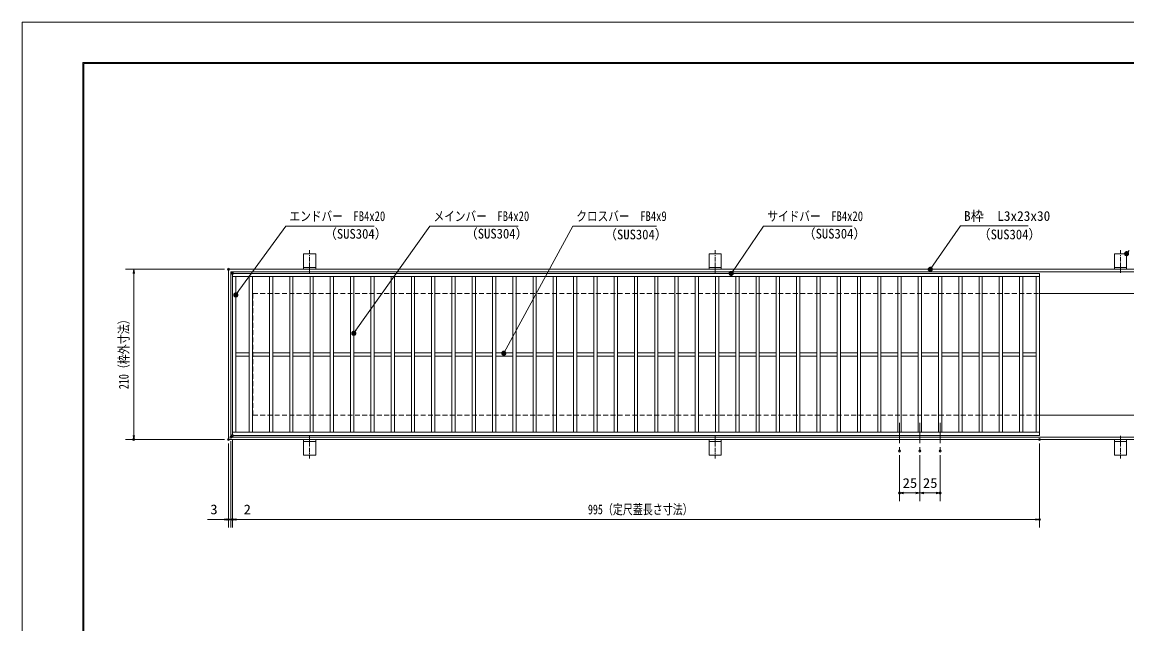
# Model space of a CAD drawing. Units: millimetres, scale not verified. Extents: x -1050 to 1050, y -742 to 742.
# Drawn here: x -1050 to 312, y 0 to 742 of the extents above; entities that cross this region are included whole.
import ezdxf
from ezdxf.enums import TextEntityAlignment as Align

# ---------------------------------------------------------------- set-up
doc = ezdxf.new("R2010")
doc.units = ezdxf.units.MM
doc.header["$LTSCALE"] = 5
doc.header["$PDMODE"] = 32
doc.header["$PDSIZE"] = 2.5
doc.linetypes.add('CHAIN1', pattern=[8, 5, -1, 1, -1])
doc.linetypes.add('DASHED1', pattern=[1.8, 1.2, -0.6])
for name, color, linetype, lineweight in [('0-0_7-図\u3000枠', 4, 'Continuous', 9), ('0-1_寸法注釈', 2, 'Continuous', 9), ('0-2_0', 2, 'Continuous', 9), ('0-3_DEFPOINTS', 134, 'Continuous', 9), ('0-4_アンカー', 7, 'Continuous', 9), ('0-5_枠', 7, 'Continuous', 9), ('0-8_蓋', 5, 'Continuous', 9), ('0-9_中心線', 6, 'CHAIN1', 9), ('0-A_溝開口', 4, 'DASHED1', 9)]:
    doc.layers.add(name, color=color, linetype=linetype, lineweight=lineweight)
doc.styles.add('ＭＳ ゴシック', font='')
doc.styles.get('ＭＳ ゴシック').set_extended_font_data('MS Gothic')

# ---------------------------------------------------------------- blocks, each defined once
blk = doc.blocks.new('_OPEN')
at = {"layer": '0-2_0'}
blk.add_line((0, 0), (-5, 0), dxfattribs=at)
blk.add_lwpolyline([(-5, 0.833), (0, 0), (-5, -0.833)], dxfattribs=at)
blk = doc.blocks.new('A$C5D7C781A')
at = {"layer": '0-4_アンカー', "color": 6, "linetype": 'CHAIN1'}
blk.add_line((37.5, 140.11), (37.5, 0), dxfattribs=at)
at = {"layer": '0-4_アンカー'}
for p, q in [((0, 118.78), (0, 22.26)), ((0, 118.78), (75, 118.78)), ((75, 118.78), (75, 22.26)), ((75, 33.76), (0, 33.76)), ((0, 22.26), (75, 22.26))]:
    blk.add_line(p, q, dxfattribs=at)
blk = doc.blocks.new('_Dot')
at = {"layer": '0-2_0'}
for p, q in [((-2.5, 0), (-5, 0)), ((2.445, 0.5), (-2.445, 0.5)), ((1.997, 1.5), (-1.997, 1.5)), ((2.289, -0.995), (-2.289, -0.995)), ((1.499, -1.995), (-1.499, -1.995))]:
    blk.add_line(p, q, dxfattribs=at)
for points in [[(2.5, 0), (2.48, 0.313), (2.421, 0.622), (2.324, 0.92), (2.191, 1.204), (2.023, 1.469), (1.822, 1.711), (1.594, 1.926), (1.34, 2.111), (1.064, 2.262), (0.773, 2.378), (0.468, 2.456), (0.157, 2.495), (-0.157, 2.495), (-0.468, 2.456), (-0.773, 2.378), (-1.064, 2.262), (-1.34, 2.111), (-1.594, 1.926), (-1.822, 1.711), (-2.023, 1.469), (-2.191, 1.204), (-2.324, 0.92), (-2.421, 0.622), (-2.48, 0.313), (-2.5, 0), (0, 0)], [(-2.5, 0), (-2.48, -0.313), (-2.421, -0.622), (-2.324, -0.92), (-2.191, -1.204), (-2.023, -1.469), (-1.822, -1.711), (-1.594, -1.926), (-1.34, -2.111), (-1.064, -2.262), (-0.773, -2.378), (-0.468, -2.456), (-0.157, -2.495), (0.157, -2.495), (0.468, -2.456), (0.773, -2.378), (1.064, -2.262), (1.34, -2.111), (1.594, -1.926), (1.822, -1.711), (2.023, -1.469), (2.191, -1.204), (2.324, -0.92), (2.421, -0.622), (2.48, -0.313), (2.5, 0), (0, 0)]]:
    blk.add_lwpolyline(points, close=True, dxfattribs=at)

msp = doc.modelspace()

# ---------------------------------------------------------------- linework, layer by layer
at = {"layer": '0-0_7-図\u3000枠'}
for p, q in [((-975, -692.5), (-975, 692.5)), ((-973.75, -691.25), (-973.75, 691.25)), ((-973.75, 691.25), (998.75, 691.25))]:
    msp.add_line(p, q, dxfattribs=at)
msp.add_lwpolyline([(-975, 692.5), (1000, 692.5), (1000, -692.5)], dxfattribs=at)
at = {"layer": '0-1_寸法注釈'}
for p, q in [((-800.45, 437.475), (-922.363, 437.475)), ((-912.363, 432.475), (-912.363, 232.475)), ((-800.45, 227.475), (-922.363, 227.475)), ((-795.45, 222.475), (-795.45, 118.953)), ((-792.45, 225.475), (-792.45, 118.953)), ((-792.45, 225.475), (-792.45, 118.953)), ((-790.45, 227.475), (-790.45, 118.953)), ((-790.45, 227.475), (-790.45, 118.953)), ((204.55, 222.475), (204.55, 118.953)), ((32.05, 208.328), (32.05, 151.522)), ((57.05, 208.328), (57.05, 151.522)), ((57.05, 208.328), (57.05, 151.522)), ((82.05, 208.328), (82.05, 151.522)), ((52.05, 161.522), (37.05, 161.522)), ((62.05, 161.522), (77.05, 161.522)), ((-800.45, 128.953), (-821.563, 128.953)), ((-797.45, 128.953), (-802.45, 128.953)), ((-792.45, 128.953), (-795.45, 128.953)), ((-792.45, 128.953), (-790.45, 128.953)), ((-787.45, 128.953), (-782.45, 128.953)), ((-785.45, 128.953), (199.55, 128.953)), ((-785.45, 128.953), (-764.337, 128.953))]:
    msp.add_line(p, q, dxfattribs=at)
for points in [[(-615.707, 490.749), (-724.931, 490.749), (-785.857, 406.667)], [(-438.147, 490.749), (-547.371, 490.749), (-640.368, 359.343)], [(-267.513, 490.749), (-370.72, 490.749), (-455.513, 334.851)], [(-26.475, 490.749), (-135.699, 490.749), (-174.985, 433.294)], [(190.577, 490.968), (107.226, 490.968), (70.444, 438.288)]]:
    msp.add_lwpolyline(points, dxfattribs=at)
at = {"layer": '0-3_DEFPOINTS'}
msp.add_lwpolyline([(-1050, -742.5), (-1050, 742.5), (1050, 742.5), (1050, -742.5)], close=True, dxfattribs=at)
for p in [(-795.45, 437.475), (-792.45, 230.475), (-790.45, 232.475), (-912.363, 227.475), (-795.45, 227.475), (-795.45, 227.475), (204.55, 227.475), (32.05, 213.328), (57.05, 213.328), (82.05, 213.328), (32.05, 161.522), (82.05, 161.522), (-795.45, 128.953), (-790.45, 128.953), (204.55, 128.953)]:
    msp.add_point(p, dxfattribs=at)
at = {"layer": '0-5_枠'}
for p, q in [((-795.45, 437.475), (409.55, 437.475)), ((-795.45, 437.475), (-795.45, 227.475)), ((-792.45, 434.475), (407.714, 434.475)), ((-792.45, 434.475), (-792.45, 230.475)), ((204.55, 407.475), (409.55, 407.475)), ((204.55, 257.475), (409.55, 257.475)), ((-795.45, 227.475), (409.55, 227.475)), ((-792.45, 230.475), (411.386, 230.475))]:
    msp.add_line(p, q, dxfattribs=at)
at = {"layer": '0-8_蓋'}
for p, q in [((204.55, 432.475), (-790.45, 432.475)), ((-790.45, 232.475), (-790.45, 432.475)), ((204.55, 428.475), (-790.45, 428.475)), ((-786.45, 236.475), (-786.45, 428.475)), ((-769.95, 428.475), (-769.95, 236.475)), ((-765.95, 428.475), (-765.95, 236.475)), ((-744.95, 428.475), (-744.95, 236.475)), ((-740.95, 428.475), (-740.95, 236.475)), ((-719.95, 428.475), (-719.95, 236.475)), ((-715.95, 428.475), (-715.95, 236.475)), ((-694.95, 428.475), (-694.95, 236.475)), ((-690.95, 428.475), (-690.95, 236.475)), ((-669.95, 428.475), (-669.95, 236.475)), ((-665.95, 428.475), (-665.95, 236.475)), ((-644.95, 428.475), (-644.95, 236.475)), ((-640.95, 428.475), (-640.95, 236.475)), ((-619.95, 428.475), (-619.95, 236.475)), ((-615.95, 428.475), (-615.95, 236.475)), ((-594.95, 428.475), (-594.95, 236.475)), ((-590.95, 428.475), (-590.95, 236.475)), ((-569.95, 428.475), (-569.95, 236.475)), ((-565.95, 428.475), (-565.95, 236.475)), ((-544.95, 428.475), (-544.95, 236.475)), ((-540.95, 428.475), (-540.95, 236.475)), ((-519.95, 428.475), (-519.95, 236.475)), ((-515.95, 428.475), (-515.95, 236.475)), ((-494.95, 428.475), (-494.95, 236.475)), ((-490.95, 428.475), (-490.95, 236.475)), ((-469.95, 428.475), (-469.95, 236.475)), ((-465.95, 428.475), (-465.95, 236.475)), ((-444.95, 428.475), (-444.95, 236.475)), ((-440.95, 428.475), (-440.95, 236.475)), ((-419.95, 428.475), (-419.95, 236.475)), ((-415.95, 428.475), (-415.95, 236.475)), ((-394.95, 428.475), (-394.95, 236.475)), ((-390.95, 428.475), (-390.95, 236.475)), ((-369.95, 428.475), (-369.95, 236.475)), ((-365.95, 428.475), (-365.95, 236.475)), ((-344.95, 428.475), (-344.95, 236.475)), ((-340.95, 428.475), (-340.95, 236.475)), ((-319.95, 428.475), (-319.95, 236.475)), ((-315.95, 428.475), (-315.95, 236.475)), ((-294.95, 428.475), (-294.95, 236.475)), ((-290.95, 428.475), (-290.95, 236.475)), ((-269.95, 428.475), (-269.95, 236.475)), ((-265.95, 428.475), (-265.95, 236.475)), ((-244.95, 428.475), (-244.95, 236.475)), ((-240.95, 428.475), (-240.95, 236.475)), ((-219.95, 428.475), (-219.95, 236.475)), ((-215.95, 428.475), (-215.95, 236.475)), ((-194.95, 428.475), (-194.95, 236.475)), ((-190.95, 428.475), (-190.95, 236.475)), ((-169.95, 428.475), (-169.95, 236.475)), ((-165.95, 428.475), (-165.95, 236.475)), ((-144.95, 428.475), (-144.95, 236.475)), ((-140.95, 428.475), (-140.95, 236.475)), ((-119.95, 428.475), (-119.95, 236.475)), ((-115.95, 428.475), (-115.95, 236.475)), ((-94.95, 428.475), (-94.95, 236.475)), ((-90.95, 428.475), (-90.95, 236.475)), ((-69.95, 428.475), (-69.95, 236.475)), ((-65.95, 428.475), (-65.95, 236.475)), ((-44.95, 428.475), (-44.95, 236.475)), ((-40.95, 428.475), (-40.95, 236.475)), ((-19.95, 428.475), (-19.95, 236.475)), ((-15.95, 428.475), (-15.95, 236.475)), ((5.05, 428.475), (5.05, 236.475)), ((9.05, 428.475), (9.05, 236.475)), ((30.05, 428.475), (30.05, 236.475)), ((34.05, 428.475), (34.05, 236.475)), ((55.05, 428.475), (55.05, 236.475)), ((59.05, 428.475), (59.05, 236.475)), ((80.05, 428.475), (80.05, 236.475)), ((84.05, 428.475), (84.05, 236.475)), ((105.05, 428.475), (105.05, 236.475)), ((109.05, 428.475), (109.05, 236.475)), ((130.05, 428.475), (130.05, 236.475)), ((134.05, 428.475), (134.05, 236.475)), ((155.05, 428.475), (155.05, 236.475)), ((159.05, 428.475), (159.05, 236.475)), ((180.05, 428.475), (180.05, 236.475)), ((184.05, 428.475), (184.05, 236.475)), ((200.55, 236.475), (200.55, 428.475)), ((204.55, 232.475), (204.55, 432.475)), ((-769.95, 334.475), (-786.45, 334.475)), ((-769.95, 330.475), (-786.45, 330.475)), ((-744.95, 334.475), (-765.95, 334.475)), ((-744.95, 330.475), (-765.95, 330.475)), ((-719.95, 334.475), (-740.95, 334.475)), ((-719.95, 330.475), (-740.95, 330.475)), ((-694.95, 334.475), (-715.95, 334.475)), ((-694.95, 330.475), (-715.95, 330.475)), ((-669.95, 334.475), (-690.95, 334.475)), ((-669.95, 330.475), (-690.95, 330.475)), ((-644.95, 334.475), (-665.95, 334.475)), ((-644.95, 330.475), (-665.95, 330.475)), ((-619.95, 334.475), (-640.95, 334.475)), ((-619.95, 330.475), (-640.95, 330.475)), ((-594.95, 334.475), (-615.95, 334.475)), ((-594.95, 330.475), (-615.95, 330.475)), ((-569.95, 334.475), (-590.95, 334.475)), ((-569.95, 330.475), (-590.95, 330.475)), ((-544.95, 334.475), (-565.95, 334.475)), ((-544.95, 330.475), (-565.95, 330.475)), ((-519.95, 334.475), (-540.95, 334.475)), ((-519.95, 330.475), (-540.95, 330.475)), ((-494.95, 334.475), (-515.95, 334.475)), ((-494.95, 330.475), (-515.95, 330.475)), ((-469.95, 334.475), (-490.95, 334.475)), ((-469.95, 330.475), (-490.95, 330.475)), ((-444.95, 334.475), (-465.95, 334.475)), ((-444.95, 330.475), (-465.95, 330.475)), ((-419.95, 334.475), (-440.95, 334.475)), ((-419.95, 330.475), (-440.95, 330.475)), ((-394.95, 334.475), (-415.95, 334.475)), ((-394.95, 330.475), (-415.95, 330.475)), ((-369.95, 334.475), (-390.95, 334.475)), ((-369.95, 330.475), (-390.95, 330.475)), ((-344.95, 334.475), (-365.95, 334.475)), ((-344.95, 330.475), (-365.95, 330.475)), ((-319.95, 334.475), (-340.95, 334.475)), ((-319.95, 330.475), (-340.95, 330.475)), ((-294.95, 334.475), (-315.95, 334.475)), ((-294.95, 330.475), (-315.95, 330.475)), ((-269.95, 334.475), (-290.95, 334.475)), ((-269.95, 330.475), (-290.95, 330.475)), ((-244.95, 334.475), (-265.95, 334.475)), ((-244.95, 330.475), (-265.95, 330.475)), ((-219.95, 334.475), (-240.95, 334.475)), ((-219.95, 330.475), (-240.95, 330.475)), ((-194.95, 334.475), (-215.95, 334.475)), ((-194.95, 330.475), (-215.95, 330.475)), ((-169.95, 334.475), (-190.95, 334.475)), ((-169.95, 330.475), (-190.95, 330.475)), ((-144.95, 334.475), (-165.95, 334.475)), ((-144.95, 330.475), (-165.95, 330.475)), ((-119.95, 334.475), (-140.95, 334.475)), ((-119.95, 330.475), (-140.95, 330.475)), ((-94.95, 334.475), (-115.95, 334.475)), ((-94.95, 330.475), (-115.95, 330.475)), ((-69.95, 334.475), (-90.95, 334.475)), ((-69.95, 330.475), (-90.95, 330.475)), ((-44.95, 334.475), (-65.95, 334.475)), ((-44.95, 330.475), (-65.95, 330.475)), ((-19.95, 334.475), (-40.95, 334.475)), ((-19.95, 330.475), (-40.95, 330.475)), ((5.05, 334.475), (-15.95, 334.475)), ((5.05, 330.475), (-15.95, 330.475)), ((30.05, 334.475), (9.05, 334.475)), ((30.05, 330.475), (9.05, 330.475)), ((55.05, 334.475), (34.05, 334.475)), ((55.05, 330.475), (34.05, 330.475)), ((80.05, 334.475), (59.05, 334.475)), ((80.05, 330.475), (59.05, 330.475)), ((105.05, 334.475), (84.05, 334.475)), ((105.05, 330.475), (84.05, 330.475)), ((130.05, 334.475), (109.05, 334.475)), ((130.05, 330.475), (109.05, 330.475)), ((155.05, 334.475), (134.05, 334.475)), ((155.05, 330.475), (134.05, 330.475)), ((180.05, 334.475), (159.05, 334.475)), ((180.05, 330.475), (159.05, 330.475)), ((200.55, 334.475), (184.05, 334.475)), ((200.55, 330.475), (184.05, 330.475)), ((-790.45, 236.475), (204.55, 236.475)), ((-790.45, 232.475), (204.55, 232.475))]:
    msp.add_line(p, q, dxfattribs=at)
at = {"layer": '0-8_蓋', "color": 7}
for p in [(-790.45, 432.475), (-790.45, 232.475)]:
    msp.add_point(p, dxfattribs=at)
at = {"layer": '0-9_中心線'}
for p, q in [((32.05, 247.969), (32.05, 213.328)), ((57.05, 247.969), (57.05, 213.328)), ((82.05, 247.969), (82.05, 213.328))]:
    msp.add_line(p, q, dxfattribs=at)
at = {"layer": '0-A_溝開口'}
for p, q in [((-765.45, 407.475), (204.55, 407.475)), ((-765.45, 407.475), (-765.45, 257.475)), ((-765.45, 257.475), (204.55, 257.475))]:
    msp.add_line(p, q, dxfattribs=at)

# ---------------------------------------------------------------- block references
at = {"layer": '0-1_寸法注釈'}
for name, p, rotation in [('_Dot', (312.05, 456.779), 229.33113), ('_OPEN', (-912.363, 437.475), 90), ('_Dot', (-175.56, 432.475), 234.96256), ('_Dot', (69.861, 437.475), 234.35189), ('_Dot', (-786.45, 405.862), 233.62864), ('_Dot', (-640.95, 358.53), 234.42315), ('_Dot', (-455.995, 333.975), 241.1756), ('_OPEN', (-912.363, 227.475), 270), ('_OPEN', (32.05, 161.522), 180), ('_OPEN', (57.05, 161.522), 180), ('_OPEN', (-792.45, 128.953), 180), ('_OPEN', (-790.45, 128.953), 180), ('_OPEN', (-790.45, 128.953), 180)]:
    msp.add_blockref(name, p, dxfattribs=dict(at, rotation=rotation))
for p in [(57.05, 161.522), (82.05, 161.522), (-795.45, 128.953), (-792.45, 128.953), (204.55, 128.953)]:
    msp.add_blockref('_OPEN', p, dxfattribs=at)
at = {"layer": '0-4_アンカー', "xscale": 0.2, "yscale": 0.2}
for p in [(-702.95, 433.023), (-202.95, 433.023), (297.05, 433.023)]:
    msp.add_blockref('A$C5D7C781A', p, dxfattribs=at)
at = {"layer": '0-4_アンカー', "xscale": -0.2, "yscale": 0.2, "rotation": 180}
for p in [(-702.95, 231.927), (-202.95, 231.927), (297.05, 231.927)]:
    msp.add_blockref('A$C5D7C781A', p, dxfattribs=at)

# ---------------------------------------------------------------- texts
at = {"layer": '0-1_寸法注釈', "color": 7, "style": 'ＭＳ ゴシック'}
for s, height, width, p in [('エンドバー\u3000FB4x20', 12.02, 0.8, (-720.154, 493.436)), ('メインバー\u3000FB4x20', 12.02, 0.8, (-542.594, 493.436)), ('クロスバー\u3000FB4x9', 12.03, 0.8, (-366.554, 493.436)), ('サイドバー\u3000FB4x20', 12.02, 0.8, (-130.921, 493.436)), ('（SUS304）', 12.02, 0.95, (-677.407, 471.644)), ('（SUS304）', 12.02, 0.95, (-503.663, 471.881)), ('（SUS304）', 12.02, 0.95, (-331.984, 470.849)), ('（SUS304）', 12.02, 0.95, (-87.079, 471.881)), ('（SUS304）', 12.02, 0.95, (128.738, 470.919)), ('25', 12.02, 1.1, (35.817, 164.209)), ('25', 12.02, 1.1, (60.817, 164.209)), ('3', 12.02, 1.1, (-817.873, 131.64)), ('2', 12.02, 1.1, (-776.76, 131.64)), ('995（定尺蓋長さ寸法）', 12.03, 0.75, (-352.249, 131.64))]:
    msp.add_text(s, height=height, dxfattribs=dict(at, width=width)).set_placement(p, align=Align.BOTTOM_LEFT)
msp.add_text('B枠\u3000L3x23x30', height=12.02, dxfattribs=at).set_placement((111.48, 493.655), align=Align.BOTTOM_LEFT)
at = {"layer": '0-1_寸法注釈', "color": 7, "style": 'ＭＳ ゴシック', "width": 0.75}
msp.add_text('210（枠外寸法）', height=12.03, rotation=90, dxfattribs=at).set_placement((-915.05, 289.682), align=Align.BOTTOM_LEFT)

doc.saveas('drawing.dxf')
